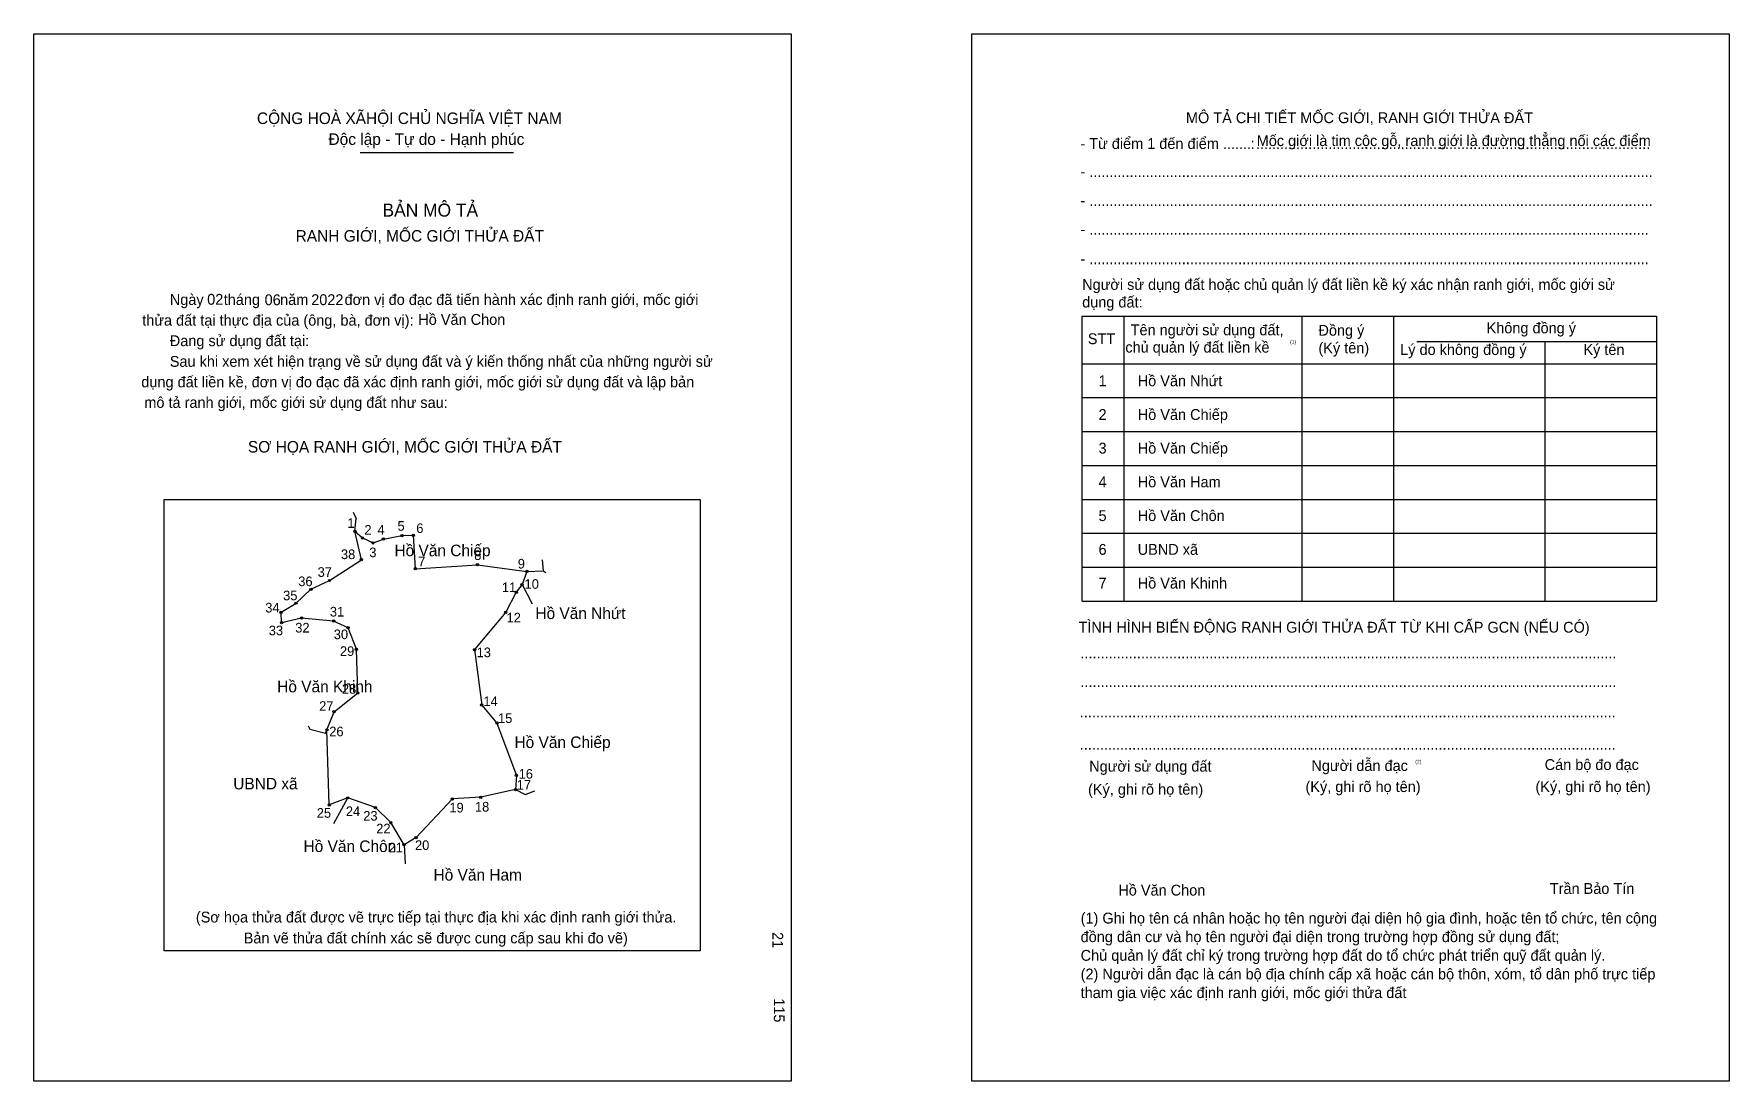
# Model space of a CAD drawing. Extents: x 547753 to 549099, y 1824767 to 1825598.
import ezdxf

# ---------------------------------------------------------------- set-up
doc = ezdxf.new("R2010")
doc.units = 0
for name, color, linetype in [('bmtKhungInTrang1', 7, 'Continuous'), ('bmtKhungInTrang2', 7, 'Continuous'), ('bmtNoiDung', 7, 'Continuous'), ('bmtTemplate', 7, 'Continuous'), ('CanhThua', 7, 'Continuous'), ('MocDinhThua', 7, 'Continuous'), ('RauThua', 7, 'Continuous'), ('SoHieuDinhThua', 7, 'Continuous'), ('TenChuLanCan', 7, 'Continuous')]:
    doc.layers.add(name, color=color, linetype=linetype)

msp = doc.modelspace()

# ---------------------------------------------------------------- linework, layer by layer
at = {"layer": 'bmtKhungInTrang1'}
msp.add_lwpolyline([(547752.8, 1825598.4), (548354.1, 1825598.4), (548354.1, 1824766.7), (547752.8, 1824766.7)], close=True, dxfattribs=at)
at = {"layer": 'bmtKhungInTrang2'}
msp.add_lwpolyline([(548497.5, 1825598.4), (549098.7, 1825598.4), (549098.7, 1824766.7), (548497.5, 1824766.7)], close=True, dxfattribs=at)
at = {"layer": 'bmtTemplate'}
for p, q in [((548011.9, 1825504.1), (548133.5, 1825504.1)), ((548618.1, 1825374.1), (548618.1, 1825148)), ((548759.5, 1825374.1), (548759.5, 1825148)), ((548832.3, 1825374.3), (548832.3, 1825148)), ((549041.2, 1825374.1), (549041.2, 1825148)), ((548850.8, 1825354.2), (549041.2, 1825354.2)), ((548585.1, 1825336.4), (549041.2, 1825336.4)), ((548585.1, 1825309.5), (549041.2, 1825309.5)), ((548585.1, 1825282.6), (549041.2, 1825282.6)), ((548585.1, 1825255.6), (549041.2, 1825255.6)), ((548585.1, 1825228.7), (549041.2, 1825228.7)), ((548585.1, 1825201.8), (549041.2, 1825201.8)), ((548585.1, 1825174.9), (549041.2, 1825174.9)), ((548585.1, 1825148), (549041.2, 1825148))]:
    msp.add_line(p, q, dxfattribs=at)
for points in [[(548584.8, 1825374.1), (549041.2, 1825374.1)], [(548584.8, 1825374.1), (548584.8, 1825148)], [(548952.4, 1825353.9), (548952.4, 1825148)]]:
    msp.add_lwpolyline(points, dxfattribs=at)
msp.add_lwpolyline([(547856.3, 1824870.3), (547856.3, 1825228.7), (548281.7, 1825228.7), (548281.7, 1824870.3)], close=True, dxfattribs=at)
at = {"layer": 'CanhThua'}
for p, q in [((548007.7, 1825203.4), (548013.7, 1825198.1)), ((548012.9, 1825180.8), (548007.7, 1825203.4)), ((548013.7, 1825198.1), (548022.1, 1825194.2)), ((548022.1, 1825194.2), (548030.3, 1825197.2)), ((548030.3, 1825197.2), (548045, 1825200)), ((548045, 1825200), (548054, 1825200.2)), ((548054, 1825200.2), (548055.6, 1825173.6)), ((547987.5, 1825164.3), (548012.9, 1825180.8)), ((548055.6, 1825173.6), (548104.9, 1825176.8)), ((548104.9, 1825176.8), (548144.2, 1825171.5)), ((547972.7, 1825157.3), (547987.5, 1825164.3)), ((548144.2, 1825171.5), (548140.4, 1825161)), ((547961, 1825146.3), (547972.7, 1825157.3)), ((548135.8, 1825154.9), (548127.4, 1825139.1)), ((548140.4, 1825161), (548135.8, 1825154.9)), ((547949, 1825139.1), (547961, 1825146.3)), ((547949.5, 1825130.7), (547949, 1825139.1)), ((548127.4, 1825139.1), (548102.7, 1825109.4)), ((547965.4, 1825134.4), (547949.5, 1825130.7)), ((547990.8, 1825132.1), (547965.4, 1825134.4)), ((548002.2, 1825126.8), (547990.8, 1825132.1)), ((548008.9, 1825109.7), (548002.2, 1825126.8)), ((548010, 1825075), (548008.9, 1825109.7)), ((548102.7, 1825109.4), (548108.4, 1825065.4)), ((547991.1, 1825060.1), (548010, 1825075)), ((547985.5, 1825045.7), (547991.1, 1825060.1)), ((548108.4, 1825065.4), (548120.4, 1825051.1)), ((547987.3, 1824986.1), (547985.5, 1825045.7)), ((548120.4, 1825051.1), (548135.9, 1825009.5)), ((548135.9, 1825009.5), (548135.3, 1824998.2)), ((548002, 1824991.7), (547987.3, 1824986.1)), ((548024, 1824983.9), (548002, 1824991.7)), ((548085.1, 1824990.8), (548056.3, 1824960.1)), ((548107.6, 1824992.2), (548085.1, 1824990.8)), ((548135.3, 1824998.2), (548107.6, 1824992.2)), ((548036.2, 1824972), (548024, 1824983.9)), ((548046.7, 1824954.5), (548036.2, 1824972)), ((548056.3, 1824960.1), (548046.7, 1824954.5))]:
    msp.add_line(p, q, dxfattribs=at)
at = {"layer": 'MocDinhThua'}
for centre in [(548007.7, 1825203.4), (548013.7, 1825198.1), (548022.1, 1825194.2), (548030.3, 1825197.2), (548045, 1825200), (548054, 1825200.2), (548012.9, 1825180.8), (548104.9, 1825176.8), (547987.5, 1825164.3), (548055.6, 1825173.6), (548144.2, 1825171.5), (547972.7, 1825157.3), (548135.8, 1825154.9), (548140.4, 1825161), (547949, 1825139.1), (547961, 1825146.3), (548127.4, 1825139.1), (547949.5, 1825130.7), (547965.4, 1825134.4), (547990.8, 1825132.1), (548002.2, 1825126.8), (548008.9, 1825109.7), (548102.7, 1825109.4), (548010, 1825075), (547991.1, 1825060.1), (548108.4, 1825065.4), (547985.5, 1825045.7), (548120.4, 1825051.1), (548135.9, 1825009.5), (548002, 1824991.7), (548085.1, 1824990.8), (548107.6, 1824992.2), (548135.3, 1824998.2), (547987.3, 1824986.1), (548024, 1824983.9), (548036.2, 1824972), (548056.3, 1824960.1), (548046.7, 1824954.5)]:
    msp.add_circle(centre, 0.917, dxfattribs=at)
at = {"layer": 'RauThua'}
for p, q in [((548006.2, 1825218.6), (548008.8, 1825213.6)), ((548007.7, 1825203.4), (548008.8, 1825213.6)), ((548156.4, 1825180.7), (548157.1, 1825172)), ((548144.2, 1825171.5), (548157.1, 1825172)), ((548144.2, 1825171.5), (548157.1, 1825172)), ((548157.1, 1825172), (548159.4, 1825170.6)), ((548140.4, 1825161), (548148.3, 1825145.8)), ((547970.6, 1825048.8), (547971.8, 1825046.3)), ((547971.8, 1825046.3), (547984.4, 1825043)), ((547984.4, 1825043), (547985.5, 1825045.7)), ((547991, 1824971.3), (548002, 1824991.7)), ((548135.3, 1824998.2), (548142.9, 1824994.4)), ((548135.3, 1824998.2), (548142.9, 1824994.4)), ((548142.9, 1824994.4), (548150.5, 1824997.2)), ((548142.9, 1824994.4), (548150.5, 1824997.2)), ((548046.7, 1824954.5), (548047.6, 1824939.3))]:
    msp.add_line(p, q, dxfattribs=at)

# ---------------------------------------------------------------- texts
at = {"layer": 'bmtNoiDung'}
for s, height, p in [('02', 8.6, (547890.4, 1825383.3)), ('06', 8.6, (547936, 1825382.9)), ('2022', 8.6, (547973, 1825383)), ('Hồ Văn Chon', 8.603, (548058, 1825367.3)), ('1', 8.6, (548598.1, 1825318.6)), ('Hồ Văn Nhứt ', 8.603, (548629.2, 1825318.6)), ('2', 8.6, (548598.1, 1825291.8)), ('Hồ Văn Chiếp ', 8.603, (548629.2, 1825291.8)), ('3', 8.6, (548598.1, 1825265.1)), ('Hồ Văn Chiếp ', 8.603, (548629.2, 1825265.1)), ('4', 8.6, (548598.1, 1825238.3)), ('Hồ Văn Ham ', 8.603, (548629.2, 1825238.3)), ('5', 8.6, (548598.1, 1825211.5)), ('Hồ Văn Chôn ', 8.603, (548629.2, 1825211.5)), ('6', 8.6, (548598.1, 1825184.7)), ('UBND xã ', 8.6, (548629.2, 1825184.7)), ('7', 8.6, (548598.1, 1825157.9)), ('Hồ Văn Khinh ', 8.603, (548629.2, 1825157.9)), ('Hồ Văn Chon', 8.603, (548613.8, 1824914.1))]:
    msp.add_text(s, height=height, dxfattribs=at).set_placement(p)
for s, p in [('21', (548339.1, 1824885.1)), ('115', (548340.3, 1824832.5))]:
    msp.add_text(s, height=8.6, rotation=270, dxfattribs=at).set_placement(p)
at = {"layer": 'bmtTemplate'}
for s, height, p in [('CỘNG HOÀ XÃHỘI CHỦ NGHĨA VIỆT NAM', 9.177, (547929.9, 1825526.8)), ('MÔ TẢ CHI TIẾT MỐC GIỚI, RANH GIỚI THỬA ĐẤT', 8.6, (548667.5, 1825527.5)), ('Độc lập - Tự do - Hạnh phúc', 9.177, (547986.7, 1825510.2)), ('- Từ điểm 1 đến điểm .......', 8.6, (548583.7, 1825507)), (':', 8.6, (548718.8, 1825507)), ('Mốc giới là tim cộc gỗ, ranh giới là đường thẳng nối các điểm', 8.6, (548723.7, 1825509.3)), ('..................................................................................................', 8.6, (548723, 1825507)), ('- ............................................................................................................................................', 8.5999, (548583.7, 1825484.7)), ('BẢN MÔ TẢ', 10.32, (548029.6, 1825453.3)), ('- ............................................................................................................................................', 8.5999, (548583.7, 1825461.8)), ('RANH GIỚI, MỐC GIỚI THỬA ĐẤT', 9.177, (547960.6, 1825433.4)), ('- ...........................................................................................................................................', 8.5999, (548583.7, 1825438.9)), ('- ...........................................................................................................................................', 8.5999, (548583.7, 1825415.5)), ('Ngày     tháng     năm         đơn vị đo đạc đã tiến hành xác định ranh giới, mốc giới ', 8.603, (547860.7, 1825383.1)), ('Người sử dụng đất hoặc chủ quản lý đất liền kề ký xác nhận ranh giới, mốc giới sử', 8.6, (548585.1, 1825395.1)), ('dụng đất:', 8.6, (548585.1, 1825381.1)), ('thửa đất tại thực địa của (ông, bà, đơn vị):', 8.603, (547838.8, 1825366.7)), ('Tên người sử dụng đất,', 8.6, (548623.6, 1825359)), ('Đồng ý', 8.6, (548772.7, 1825358.7)), ('Không đồng ý', 8.6, (548906.2, 1825360.6)), ('Đang sử dụng đất tại:', 8.603, (547860.7, 1825350.4)), ('STT', 8.6, (548589.6, 1825352)), ('chủ quản lý đất liền kề', 8.6, (548619.4, 1825345.3)), ('(1)', 2.87, (548750.2, 1825352.3)), ('(Ký tên)', 8.6, (548772.7, 1825344.7)), ('Lý do không đồng ý', 8.6, (548837.6, 1825343.4)), ('Ký tên', 8.6, (548983.1, 1825343.4)), ('Sau khi xem xét hiện trạng về sử dụng đất và ý kiến thống nhất của những người sử ', 8.603, (547860.7, 1825334)), ('dụng đất liền kề, đơn vị đo đạc đã xác định ranh giới, mốc giới sử dụng đất và lập bản', 8.603, (547838.1, 1825317.7)), ('mô tả ranh giới, mốc giới sử dụng đất như sau:', 8.603, (547840.5, 1825301.4)), ('SƠ HỌA RANH GIỚI, MỐC GIỚI THỬA ĐẤT', 9.177, (547922.7, 1825265.9)), ('TÌNH HÌNH BIẾN ĐỘNG RANH GIỚI THỬA ĐẤT TỪ KHI CẤP GCN (NẾU CÓ)', 8.6, (548582.2, 1825122.9)), ('.....................................................................................................................................', 8.6128, (548583.7, 1825102.6)), ('.....................................................................................................................................', 8.6128, (548583.7, 1825079.8)), ('.....................................................................................................................................', 8.6128, (548583.2, 1825055.5)), ('.....................................................................................................................................', 8.6128, (548583.2, 1825030)), ('Người sử dụng đất', 8.6, (548590.7, 1825012.5)), ('Người dẫn đạc', 8.6, (548767.1, 1825013)), ('(2)', 2.87, (548849.6, 1825019)), ('Cán bộ đo đạc', 8.6, (548952.3, 1825013.8)), ('(Ký, ghi rõ họ tên)', 8.6, (548589.8, 1824994.2)), ('(Ký, ghi rõ họ tên)', 8.6, (548762.4, 1824996.3)), ('(Ký, ghi rõ họ tên)', 8.6, (548945, 1824996.3)), ('Trần Bảo Tín', 8.6, (548956.4, 1824915.4)), ('(Sơ họa thửa đất được vẽ trực tiếp tại thực địa khi xác định ranh giới thửa.', 8.603, (547881.4, 1824892.7)), ('(1) Ghi họ tên cá nhân hoặc họ tên người đại diện hộ gia đình, hoặc tên tổ chức, tên cộng', 8.6, (548583.9, 1824891.9)), ('Bản vẽ thửa đất chính xác sẽ được cung cấp sau khi đo vẽ)', 8.603, (547919.4, 1824876.1)), ('đồng dân cư và họ tên người đại diện trong trường hợp đồng sử dụng đất;', 8.6, (548583.9, 1824877.1)), ('Chủ quản lý đất chỉ ký trong trường hợp đất do tổ chức phát triển quỹ đất quản lý.', 8.6, (548583.9, 1824862.3)), ('(2) Người dẫn đạc là cán bộ địa chính cấp xã hoặc cán bộ thôn, xóm, tổ dân phố trực tiếp', 8.6, (548583.9, 1824847.5)), ('tham gia việc xác định ranh giới, mốc giới thửa đất', 8.6, (548583.9, 1824832.7))]:
    msp.add_text(s, height=height, dxfattribs=at).set_placement(p)
at = {"layer": 'SoHieuDinhThua'}
for s, p in [('1', (548001.7, 1825206.1)), ('2', (548015.2, 1825200.7)), ('4', (548025.6, 1825200.8)), ('5', (548041.5, 1825203.8)), ('6', (548056.4, 1825202)), ('3', (548019.1, 1825182.8)), ('38', (547996.6, 1825181.3)), ('7', (548057.9, 1825175.5)), ('8', (548102.4, 1825180.6)), ('9', (548137, 1825173.8)), ('36', (547962.7, 1825159.8)), ('37', (547978.1, 1825167.2)), ('11', (548124.4, 1825155.1)), ('10', (548142.4, 1825157.7)), ('35', (547950.7, 1825148.6)), ('34', (547936.5, 1825138.9)), ('31', (547987.8, 1825135.7)), ('12', (548128.1, 1825131)), ('33', (547939.3, 1825120.8)), ('32', (547960.3, 1825123)), ('30', (547990.9, 1825117.7)), ('29', (547995.8, 1825104.4)), ('13', (548104.3, 1825103.4)), ('28', (547997.4, 1825074.4)), ('27', (547979.3, 1825060.8)), ('14', (548109.7, 1825064.6)), ('15', (548121.3, 1825051.1)), ('26', (547987.3, 1825040.6)), ('16', (548137.7, 1825006.9)), ('17', (548136.2, 1824998.2)), ('19', (548082.7, 1824980.1)), ('18', (548103, 1824980.8)), ('25', (547977.4, 1824975.9)), ('24', (548000.5, 1824977.2)), ('23', (548014.3, 1824973.6)), ('22', (548024.6, 1824963.5)), ('21', (548034.4, 1824948.4)), ('20', (548055.4, 1824950.3))]:
    msp.add_text(s, height=7.64, dxfattribs=at).set_placement(p)
at = {"layer": 'TenChuLanCan'}
for s, height, p in [('Hồ Văn Chiếp', 9.166, (548039.1, 1825183.6)), ('Hồ Văn Nhứt', 9.166, (548151, 1825133.7)), ('Hồ Văn Khinh', 9.166, (547946, 1825075.5)), ('Hồ Văn Chiếp', 9.166, (548134.4, 1825031.3)), ('UBND xã', 9.17, (547911.1, 1824998.4)), ('Hồ Văn Chôn', 9.166, (547966.9, 1824948.7)), ('Hồ Văn Ham', 9.17, (548070.1, 1824926))]:
    msp.add_text(s, height=height, dxfattribs=at).set_placement(p)

doc.saveas('drawing.dxf')
